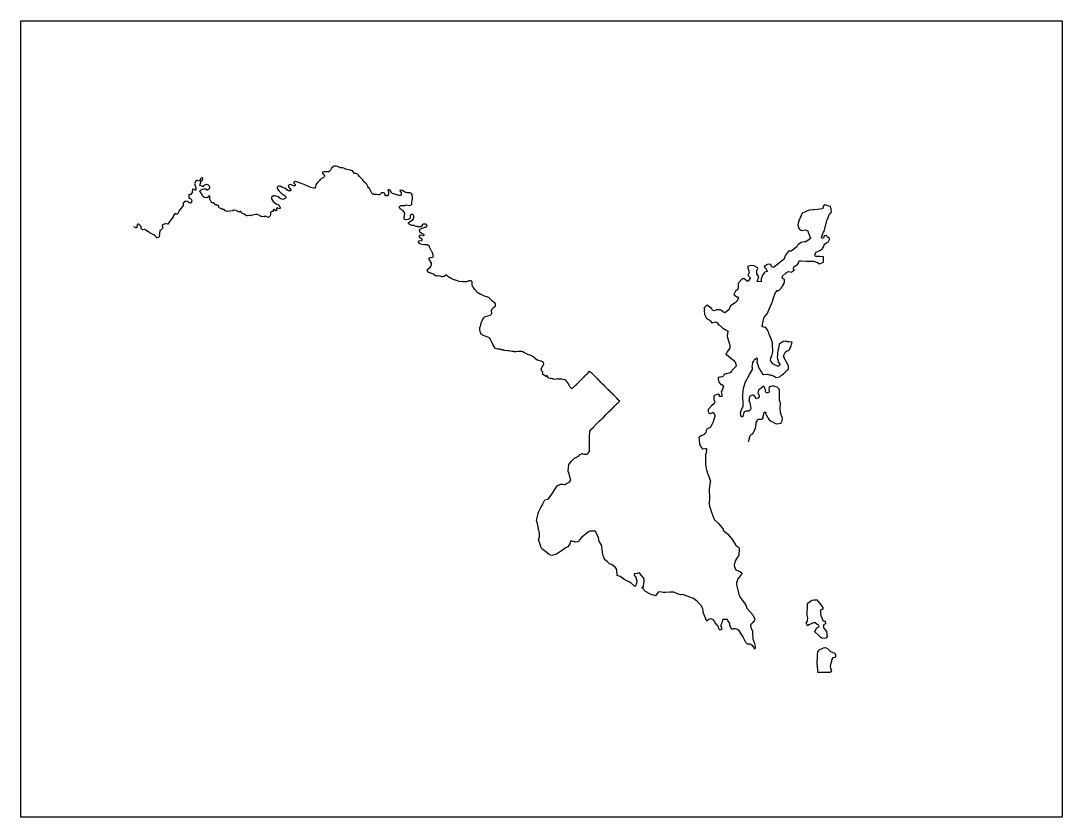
# Model space of a CAD drawing. Extents: x 0.1 to 10.9, y 0.1 to 8.4.
import ezdxf

# ---------------------------------------------------------------- set-up
doc = ezdxf.new("R2010")
doc.units = 0
doc.header["$MEASUREMENT"] = 0
doc.layers.add('STATE', color=7, linetype='CONTINUOUS')

# ---------------------------------------------------------------- blocks, each defined once
blk = doc.blocks.new('BLOCK_2')
at = {"layer": 'STATE'}
blk.add_lwpolyline([(0.093, 0.099), (0.093, 8.373), (10.92, 8.373), (10.92, 0.099), (0.093, 0.099)], dxfattribs=at)
at = {"layer": 'STATE', "color": 2}
for points in [[(5.993, 4.719), (5.98, 4.706), (5.977, 4.699), (5.957, 4.683), (5.953, 4.679), (5.947, 4.673), (5.947, 4.669), (5.943, 4.666), (5.94, 4.666), (5.937, 4.659), (5.923, 4.646), (5.917, 4.639), (5.91, 4.636), (5.903, 4.629), (5.897, 4.623), (5.89, 4.616), (5.883, 4.609), (5.873, 4.599), (5.867, 4.593), (5.867, 4.589), (5.86, 4.586), (5.86, 4.583), (5.853, 4.576), (5.847, 4.573), (5.84, 4.566), (5.823, 4.549), (5.803, 4.566), (5.793, 4.586), (5.793, 4.589), (5.78, 4.613), (5.76, 4.639), (5.757, 4.639), (5.75, 4.643), (5.717, 4.649), (5.713, 4.649), (5.71, 4.649), (5.7, 4.649), (5.68, 4.649), (5.673, 4.653), (5.66, 4.649), (5.64, 4.646), (5.627, 4.649), (5.627, 4.653), (5.613, 4.656), (5.607, 4.653), (5.603, 4.656), (5.583, 4.659), (5.577, 4.666), (5.567, 4.683), (5.563, 4.686), (5.56, 4.686), (5.557, 4.686), (5.553, 4.676), (5.517, 4.703), (5.52, 4.723), (5.517, 4.726), (5.51, 4.733), (5.503, 4.753), (5.513, 4.779), (5.523, 4.793), (5.527, 4.803), (5.53, 4.806), (5.53, 4.809), (5.527, 4.823), (5.52, 4.829), (5.503, 4.836), (5.497, 4.839), (5.493, 4.839), (5.48, 4.843), (5.46, 4.849), (5.44, 4.866), (5.417, 4.886), (5.397, 4.896), (5.39, 4.899), (5.373, 4.903), (5.363, 4.906), (5.35, 4.913), (5.343, 4.916), (5.337, 4.919), (5.333, 4.923), (5.32, 4.926), (5.32, 4.933), (5.317, 4.933), (5.303, 4.936), (5.28, 4.936), (5.26, 4.936), (5.24, 4.933), (5.223, 4.933), (5.217, 4.936), (5.213, 4.936), (5.21, 4.936), (5.207, 4.936), (5.197, 4.936), (5.17, 4.943), (5.167, 4.943), (5.153, 4.943), (5.127, 4.949), (5.113, 4.949), (5.11, 4.949), (5.107, 4.953), (5.09, 4.956), (5.08, 4.959), (5.077, 4.959), (5.077, 4.963), (5.057, 4.963), (5.04, 4.966), (5.027, 4.969), (5.023, 4.973), (5.02, 4.973), (5.02, 4.976), (5.017, 4.976), (5.017, 4.979), (5.013, 4.989), (5, 5.009), (4.993, 5.029), (4.99, 5.036), (4.987, 5.043), (4.983, 5.049), (4.983, 5.053), (4.98, 5.053), (4.973, 5.066), (4.973, 5.069), (4.963, 5.079), (4.95, 5.086), (4.94, 5.089), (4.93, 5.093), (4.92, 5.096), (4.893, 5.106), (4.893, 5.109), (4.887, 5.113), (4.883, 5.113), (4.883, 5.116), (4.88, 5.116), (4.873, 5.136), (4.87, 5.149), (4.867, 5.163), (4.867, 5.186), (4.867, 5.189), (4.873, 5.196), (4.88, 5.236), (4.883, 5.239), (4.893, 5.266), (4.907, 5.286), (4.92, 5.3), (4.963, 5.31), (4.98, 5.32), (4.983, 5.323), (4.99, 5.336), (4.987, 5.36), (4.993, 5.376), (5, 5.39), (5.023, 5.406), (5.027, 5.41), (5.027, 5.413), (5.03, 5.42), (5.03, 5.426), (5.03, 5.43), (5.027, 5.433), (5.027, 5.436), (5.023, 5.436), (5.023, 5.44), (5, 5.456), (4.977, 5.48), (4.967, 5.493), (4.963, 5.496), (4.943, 5.506), (4.94, 5.506), (4.937, 5.506), (4.913, 5.513), (4.887, 5.526), (4.883, 5.526), (4.883, 5.53), (4.88, 5.53), (4.877, 5.533), (4.87, 5.533), (4.85, 5.543), (4.837, 5.55), (4.83, 5.556), (4.83, 5.563), (4.823, 5.57), (4.813, 5.583), (4.807, 5.593), (4.8, 5.603), (4.79, 5.613), (4.787, 5.64), (4.787, 5.66), (4.783, 5.666), (4.777, 5.673), (4.77, 5.673), (4.75, 5.67), (4.737, 5.666), (4.727, 5.663), (4.717, 5.66), (4.713, 5.66), (4.7, 5.663), (4.697, 5.663), (4.693, 5.663), (4.683, 5.666), (4.66, 5.663), (4.623, 5.676), (4.613, 5.68), (4.607, 5.68), (4.603, 5.683), (4.6, 5.683), (4.593, 5.686), (4.59, 5.686), (4.587, 5.686), (4.58, 5.69), (4.567, 5.696), (4.55, 5.706), (4.547, 5.706), (4.543, 5.71), (4.53, 5.723), (4.523, 5.73), (4.52, 5.73), (4.517, 5.73), (4.513, 5.73), (4.51, 5.73), (4.507, 5.73), (4.507, 5.726), (4.493, 5.716), (4.48, 5.713), (4.47, 5.713), (4.447, 5.723), (4.427, 5.72), (4.42, 5.723), (4.4, 5.723), (4.4, 5.726), (4.397, 5.726), (4.397, 5.73), (4.393, 5.73), (4.393, 5.733), (4.383, 5.74), (4.357, 5.75), (4.35, 5.753), (4.347, 5.756), (4.337, 5.76), (4.333, 5.76), (4.33, 5.763), (4.33, 5.766), (4.327, 5.77), (4.323, 5.77), (4.32, 5.78), (4.32, 5.783), (4.32, 5.786), (4.323, 5.793), (4.327, 5.796), (4.347, 5.806), (4.357, 5.82), (4.363, 5.84), (4.363, 5.853), (4.363, 5.856), (4.34, 5.896), (4.34, 5.9), (4.34, 5.903), (4.34, 5.906), (4.343, 5.91), (4.35, 5.913), (4.353, 5.913), (4.37, 5.916), (4.373, 5.916), (4.377, 5.916), (4.377, 5.92), (4.38, 5.92), (4.38, 5.923), (4.38, 5.926), (4.383, 5.93), (4.38, 5.93), (4.38, 5.936), (4.38, 5.946), (4.373, 5.963), (4.373, 5.966), (4.367, 5.973), (4.357, 5.993), (4.343, 6.02), (4.343, 6.03), (4.34, 6.036), (4.33, 6.04), (4.327, 6.043), (4.32, 6.046), (4.317, 6.046), (4.29, 6.046), (4.263, 6.05), (4.25, 6.053), (4.247, 6.056), (4.243, 6.056), (4.24, 6.06), (4.237, 6.06), (4.237, 6.063), (4.233, 6.063), (4.23, 6.066), (4.227, 6.07), (4.227, 6.073), (4.227, 6.08), (4.23, 6.083), (4.233, 6.086), (4.26, 6.09), (4.267, 6.093), (4.267, 6.096), (4.267, 6.103), (4.25, 6.116), (4.237, 6.13), (4.237, 6.136), (4.237, 6.143), (4.243, 6.146), (4.25, 6.15), (4.273, 6.143), (4.28, 6.143), (4.283, 6.143), (4.287, 6.146), (4.287, 6.15), (4.283, 6.153), (4.257, 6.166), (4.243, 6.176), (4.24, 6.18), (4.237, 6.19), (4.24, 6.2), (4.243, 6.203), (4.243, 6.21), (4.26, 6.216), (4.263, 6.22), (4.267, 6.22), (4.277, 6.223), (4.293, 6.23), (4.3, 6.23), (4.303, 6.23), (4.303, 6.233), (4.307, 6.233), (4.31, 6.233), (4.31, 6.236), (4.313, 6.24), (4.317, 6.243), (4.317, 6.246), (4.313, 6.25), (4.31, 6.253), (4.31, 6.256), (4.307, 6.256), (4.303, 6.26), (4.293, 6.26), (4.28, 6.26), (4.277, 6.26), (4.273, 6.256), (4.27, 6.256), (4.267, 6.253), (4.267, 6.25), (4.26, 6.24), (4.257, 6.236), (4.253, 6.236), (4.253, 6.233), (4.25, 6.233), (4.243, 6.233), (4.24, 6.233), (4.233, 6.23), (4.23, 6.23), (4.227, 6.233), (4.22, 6.233), (4.217, 6.233), (4.213, 6.236), (4.207, 6.236), (4.203, 6.236), (4.187, 6.243), (4.187, 6.246), (4.183, 6.246), (4.173, 6.246), (4.16, 6.246), (4.13, 6.26), (4.127, 6.26), (4.123, 6.266), (4.123, 6.27), (4.123, 6.273), (4.13, 6.283), (4.167, 6.306), (4.177, 6.313), (4.18, 6.336), (4.18, 6.343), (4.177, 6.35), (4.177, 6.353), (4.173, 6.353), (4.173, 6.356), (4.17, 6.356), (4.157, 6.363), (4.15, 6.36), (4.143, 6.356), (4.14, 6.353), (4.14, 6.326), (4.137, 6.32), (4.117, 6.31), (4.093, 6.306), (4.087, 6.31), (4.083, 6.313), (4.08, 6.316), (4.08, 6.32), (4.08, 6.323), (4.08, 6.326), (4.08, 6.336), (4.08, 6.34), (4.083, 6.343), (4.083, 6.35), (4.083, 6.353), (4.087, 6.37), (4.087, 6.373), (4.083, 6.376), (4.083, 6.38), (4.083, 6.383), (4.07, 6.4), (4.037, 6.42), (4.033, 6.423), (4.03, 6.433), (4.03, 6.436), (4.03, 6.44), (4.03, 6.443), (4.037, 6.446), (4.04, 6.45), (4.047, 6.453), (4.05, 6.456), (4.053, 6.456), (4.067, 6.456), (4.083, 6.456), (4.087, 6.456), (4.107, 6.46), (4.137, 6.456), (4.15, 6.463), (4.157, 6.47), (4.157, 6.473), (4.16, 6.476), (4.16, 6.49), (4.163, 6.51), (4.167, 6.52), (4.167, 6.526), (4.167, 6.54), (4.163, 6.566), (4.163, 6.57), (4.16, 6.573), (4.15, 6.583), (4.147, 6.583), (4.137, 6.586), (4.127, 6.586), (4.117, 6.586), (4.113, 6.586), (4.11, 6.586), (4.103, 6.59), (4.1, 6.59), (4.09, 6.593), (4.083, 6.596), (4.08, 6.6), (4.077, 6.6), (4.063, 6.61), (4.04, 6.613), (4.033, 6.61), (4.033, 6.606), (4.043, 6.593), (4.047, 6.59), (4.047, 6.586), (4.047, 6.576), (4.047, 6.566), (4.043, 6.563), (4.04, 6.56), (4.037, 6.56), (4.033, 6.56), (4.03, 6.56), (4.027, 6.56), (4.013, 6.563), (3.983, 6.573), (3.967, 6.576), (3.963, 6.576), (3.95, 6.583), (3.943, 6.59), (3.943, 6.593), (3.937, 6.61), (3.927, 6.616), (3.92, 6.62), (3.913, 6.616), (3.913, 6.613), (3.91, 6.613), (3.91, 6.61), (3.917, 6.6), (3.917, 6.583), (3.917, 6.576), (3.917, 6.573), (3.907, 6.556), (3.9, 6.556), (3.897, 6.556), (3.893, 6.556), (3.887, 6.556), (3.883, 6.56), (3.88, 6.566), (3.877, 6.576), (3.873, 6.583), (3.867, 6.586), (3.86, 6.586), (3.85, 6.586), (3.843, 6.586), (3.84, 6.583), (3.83, 6.573), (3.823, 6.566), (3.807, 6.566), (3.79, 6.57), (3.787, 6.57), (3.763, 6.57), (3.763, 6.573), (3.757, 6.573), (3.753, 6.573), (3.747, 6.58), (3.743, 6.583), (3.72, 6.63), (3.717, 6.636), (3.713, 6.636), (3.7, 6.653), (3.687, 6.68), (3.68, 6.686), (3.663, 6.696), (3.66, 6.7), (3.66, 6.703), (3.657, 6.706), (3.65, 6.716), (3.65, 6.72), (3.613, 6.756), (3.6, 6.773), (3.593, 6.78), (3.58, 6.786), (3.577, 6.786), (3.567, 6.786), (3.563, 6.786), (3.547, 6.806), (3.54, 6.813), (3.537, 6.813), (3.523, 6.82), (3.513, 6.823), (3.483, 6.83), (3.463, 6.836), (3.457, 6.84), (3.44, 6.846), (3.413, 6.846), (3.41, 6.85), (3.407, 6.85), (3.4, 6.853), (3.397, 6.856), (3.377, 6.863), (3.373, 6.863), (3.363, 6.863), (3.35, 6.863), (3.347, 6.863), (3.34, 6.856), (3.327, 6.846), (3.323, 6.843), (3.313, 6.823), (3.303, 6.81), (3.3, 6.806), (3.29, 6.803), (3.243, 6.806), (3.233, 6.8), (3.23, 6.796), (3.23, 6.79), (3.24, 6.776), (3.25, 6.766), (3.25, 6.763), (3.25, 6.76), (3.247, 6.753), (3.24, 6.746), (3.217, 6.733), (3.21, 6.726), (3.207, 6.723), (3.197, 6.713), (3.18, 6.696), (3.16, 6.67), (3.157, 6.656), (3.157, 6.643), (3.153, 6.636), (3.147, 6.633), (3.14, 6.636), (3.11, 6.64), (3.09, 6.65), (3.077, 6.656), (3.07, 6.66), (3.053, 6.666), (3.04, 6.673), (3.017, 6.68), (2.997, 6.686), (2.993, 6.69), (2.98, 6.693), (2.95, 6.703), (2.943, 6.703), (2.94, 6.703), (2.937, 6.7), (2.933, 6.696), (2.933, 6.686), (2.943, 6.68), (2.947, 6.673), (2.947, 6.666), (2.947, 6.663), (2.94, 6.66), (2.937, 6.656), (2.927, 6.66), (2.917, 6.663), (2.913, 6.666), (2.9, 6.673), (2.887, 6.67), (2.883, 6.67), (2.88, 6.666), (2.877, 6.663), (2.877, 6.656), (2.877, 6.653), (2.877, 6.65), (2.887, 6.636), (2.9, 6.616), (2.903, 6.613), (2.9, 6.61), (2.897, 6.606), (2.887, 6.606), (2.877, 6.606), (2.86, 6.616), (2.847, 6.63), (2.807, 6.646), (2.79, 6.656), (2.777, 6.656), (2.767, 6.653), (2.76, 6.646), (2.76, 6.64), (2.76, 6.636), (2.76, 6.633), (2.763, 6.626), (2.777, 6.606), (2.79, 6.593), (2.807, 6.576), (2.81, 6.576), (2.83, 6.563), (2.843, 6.553), (2.847, 6.546), (2.847, 6.543), (2.847, 6.533), (2.843, 6.526), (2.833, 6.523), (2.817, 6.516), (2.797, 6.523), (2.793, 6.526), (2.79, 6.526), (2.783, 6.533), (2.77, 6.543), (2.737, 6.556), (2.733, 6.556), (2.73, 6.556), (2.723, 6.556), (2.72, 6.553), (2.717, 6.553), (2.71, 6.55), (2.703, 6.546), (2.7, 6.54), (2.7, 6.523), (2.71, 6.506), (2.717, 6.496), (2.747, 6.473), (2.773, 6.46), (2.78, 6.453), (2.78, 6.45), (2.783, 6.446), (2.787, 6.436), (2.79, 6.433), (2.79, 6.43), (2.79, 6.423), (2.783, 6.423), (2.777, 6.42), (2.77, 6.423), (2.763, 6.43), (2.757, 6.43), (2.753, 6.423), (2.753, 6.413), (2.753, 6.406), (2.75, 6.406), (2.75, 6.4), (2.747, 6.4), (2.743, 6.4), (2.737, 6.403), (2.737, 6.406), (2.727, 6.413), (2.723, 6.413), (2.72, 6.41), (2.717, 6.41), (2.717, 6.406), (2.717, 6.403), (2.717, 6.4), (2.717, 6.396), (2.713, 6.393), (2.71, 6.393), (2.707, 6.393), (2.697, 6.39), (2.69, 6.386), (2.69, 6.383), (2.69, 6.37), (2.69, 6.366), (2.69, 6.363), (2.69, 6.36), (2.687, 6.346), (2.673, 6.333), (2.667, 6.33), (2.66, 6.333), (2.643, 6.34), (2.637, 6.343), (2.633, 6.343), (2.623, 6.336), (2.6, 6.34), (2.593, 6.34), (2.567, 6.353), (2.55, 6.36), (2.547, 6.36), (2.543, 6.36), (2.533, 6.36), (2.517, 6.356), (2.49, 6.35), (2.483, 6.346), (2.477, 6.35), (2.467, 6.35), (2.447, 6.346), (2.44, 6.346), (2.43, 6.353), (2.417, 6.366), (2.397, 6.373), (2.393, 6.373), (2.387, 6.38), (2.383, 6.383), (2.383, 6.39), (2.38, 6.393), (2.377, 6.393), (2.373, 6.393), (2.367, 6.39), (2.363, 6.39), (2.353, 6.39), (2.35, 6.393), (2.343, 6.396), (2.337, 6.4), (2.333, 6.403), (2.313, 6.406), (2.3, 6.406), (2.3, 6.403), (2.293, 6.4), (2.237, 6.393), (2.23, 6.396), (2.217, 6.4), (2.207, 6.413), (2.19, 6.413), (2.173, 6.423), (2.157, 6.43), (2.153, 6.436), (2.153, 6.443), (2.15, 6.45), (2.147, 6.45), (2.147, 6.453), (2.143, 6.453), (2.14, 6.453), (2.133, 6.456), (2.123, 6.46), (2.117, 6.46), (2.113, 6.463), (2.113, 6.466), (2.103, 6.48), (2.1, 6.48), (2.097, 6.483), (2.083, 6.483), (2.077, 6.486), (2.073, 6.493), (2.073, 6.496), (2.07, 6.5), (2.06, 6.52), (2.057, 6.546), (2.057, 6.553), (2.047, 6.553), (2.043, 6.553), (2.033, 6.536), (2.027, 6.533), (2.003, 6.536), (1.993, 6.543), (1.977, 6.56), (1.977, 6.563), (1.977, 6.57), (1.97, 6.583), (1.967, 6.586), (1.963, 6.59), (1.96, 6.593), (1.953, 6.6), (1.953, 6.603), (1.957, 6.606), (1.957, 6.61), (1.977, 6.623), (1.997, 6.626), (2.007, 6.626), (2.017, 6.626), (2.02, 6.623), (2.023, 6.623), (2.023, 6.616), (2.027, 6.613), (2.033, 6.616), (2.04, 6.62), (2.047, 6.623), (2.047, 6.626), (2.057, 6.636), (2.06, 6.636), (2.06, 6.64), (2.06, 6.643), (2.057, 6.646), (2.053, 6.66), (2.053, 6.663), (2.043, 6.666), (2.037, 6.67), (2.027, 6.673), (2.023, 6.676), (2.023, 6.673), (2.013, 6.67), (2.007, 6.666), (1.99, 6.653), (1.983, 6.653), (1.977, 6.656), (1.967, 6.66), (1.957, 6.663), (1.953, 6.666), (1.953, 6.67), (1.957, 6.673), (1.957, 6.68), (1.96, 6.68), (1.96, 6.683), (1.97, 6.706), (1.973, 6.713), (1.977, 6.713), (1.98, 6.716), (1.983, 6.723), (1.987, 6.73), (1.987, 6.736), (1.987, 6.74), (1.987, 6.743), (1.983, 6.743), (1.98, 6.74), (1.973, 6.74), (1.967, 6.736), (1.963, 6.733), (1.957, 6.723), (1.957, 6.72), (1.95, 6.71), (1.943, 6.706), (1.927, 6.713), (1.92, 6.713), (1.917, 6.71), (1.913, 6.71), (1.903, 6.686), (1.9, 6.68), (1.907, 6.66), (1.91, 6.653), (1.91, 6.65), (1.913, 6.643), (1.913, 6.64), (1.913, 6.63), (1.913, 6.626), (1.913, 6.62), (1.913, 6.616), (1.91, 6.613), (1.903, 6.613), (1.9, 6.62), (1.887, 6.623), (1.883, 6.623), (1.873, 6.6), (1.873, 6.593), (1.873, 6.59), (1.86, 6.57), (1.843, 6.57), (1.84, 6.566), (1.84, 6.563), (1.84, 6.55), (1.84, 6.543), (1.84, 6.533), (1.84, 6.53), (1.847, 6.53), (1.85, 6.53), (1.853, 6.526), (1.867, 6.513), (1.87, 6.5), (1.86, 6.483), (1.85, 6.48), (1.84, 6.486), (1.83, 6.496), (1.81, 6.5), (1.807, 6.496), (1.803, 6.496), (1.793, 6.49), (1.79, 6.486), (1.78, 6.48), (1.78, 6.476), (1.78, 6.473), (1.78, 6.463), (1.78, 6.456), (1.747, 6.41), (1.737, 6.396), (1.737, 6.393), (1.723, 6.366), (1.72, 6.366), (1.72, 6.363), (1.713, 6.363), (1.697, 6.37), (1.687, 6.356), (1.683, 6.356), (1.677, 6.34), (1.677, 6.336), (1.643, 6.293), (1.623, 6.26), (1.62, 6.26), (1.6, 6.263), (1.593, 6.263), (1.587, 6.26), (1.583, 6.26), (1.573, 6.253), (1.563, 6.246), (1.563, 6.243), (1.563, 6.233), (1.57, 6.23), (1.57, 6.226), (1.563, 6.213), (1.553, 6.2), (1.537, 6.193), (1.53, 6.13), (1.527, 6.123), (1.523, 6.123), (1.51, 6.12), (1.507, 6.12), (1.503, 6.12), (1.503, 6.123), (1.5, 6.126), (1.497, 6.133), (1.49, 6.14), (1.477, 6.15), (1.457, 6.16), (1.45, 6.163), (1.443, 6.166), (1.433, 6.17), (1.427, 6.176), (1.417, 6.18), (1.403, 6.19), (1.4, 6.19), (1.387, 6.206), (1.38, 6.206), (1.377, 6.206), (1.363, 6.203), (1.36, 6.203), (1.357, 6.203), (1.35, 6.21), (1.347, 6.21), (1.343, 6.22), (1.343, 6.226), (1.343, 6.233), (1.343, 6.236), (1.337, 6.243), (1.32, 6.26), (1.31, 6.26), (1.307, 6.256), (1.303, 6.25), (1.303, 6.246), (1.3, 6.243), (1.3, 6.24), (1.3, 6.226), (1.297, 6.223), (1.293, 6.223), (1.29, 6.223), (1.267, 6.233)], [(7.66, 4.003), (7.663, 4.013), (7.677, 4.066), (7.687, 4.076), (7.703, 4.086), (7.733, 4.139), (7.737, 4.189), (7.74, 4.199), (7.75, 4.216), (7.75, 4.219), (7.753, 4.226), (7.763, 4.233), (7.783, 4.233), (7.793, 4.236), (7.81, 4.243), (7.81, 4.256), (7.807, 4.256), (7.817, 4.286), (7.823, 4.306), (7.833, 4.306), (7.84, 4.306), (7.837, 4.293), (7.843, 4.279), (7.857, 4.256), (7.86, 4.253), (7.863, 4.246), (7.873, 4.226), (7.883, 4.219), (7.883, 4.216), (7.903, 4.209), (7.947, 4.186), (7.973, 4.189), (7.997, 4.193), (8, 4.196), (8.01, 4.216), (8.013, 4.239), (8.013, 4.243), (8.01, 4.253), (8, 4.279), (7.997, 4.283), (7.993, 4.303), (7.99, 4.316), (7.987, 4.339), (7.99, 4.399), (7.98, 4.429), (7.98, 4.466), (7.98, 4.503), (7.98, 4.536), (7.98, 4.539), (7.973, 4.549), (7.957, 4.566), (7.923, 4.576), (7.913, 4.579), (7.907, 4.579), (7.907, 4.576), (7.873, 4.569), (7.87, 4.536), (7.877, 4.523), (7.873, 4.516), (7.857, 4.509), (7.85, 4.509), (7.843, 4.513), (7.837, 4.526), (7.837, 4.543), (7.817, 4.576), (7.81, 4.573), (7.79, 4.556), (7.787, 4.553), (7.773, 4.546), (7.773, 4.543), (7.763, 4.536), (7.76, 4.519), (7.757, 4.506), (7.757, 4.503), (7.77, 4.479), (7.77, 4.459), (7.74, 4.446), (7.737, 4.446), (7.723, 4.469), (7.713, 4.483), (7.697, 4.483), (7.67, 4.469), (7.667, 4.446), (7.667, 4.436), (7.667, 4.433), (7.663, 4.429), (7.663, 4.426), (7.667, 4.426), (7.67, 4.413), (7.673, 4.406), (7.677, 4.383), (7.68, 4.369), (7.683, 4.343), (7.677, 4.329), (7.66, 4.316), (7.657, 4.316), (7.637, 4.319), (7.633, 4.319), (7.623, 4.313), (7.613, 4.306), (7.613, 4.303), (7.61, 4.303), (7.603, 4.276), (7.6, 4.263), (7.597, 4.263), (7.597, 4.256), (7.593, 4.259), (7.58, 4.266), (7.58, 4.276), (7.577, 4.299), (7.583, 4.323), (7.603, 4.369), (7.603, 4.373), (7.603, 4.423), (7.6, 4.443), (7.6, 4.473), (7.6, 4.476), (7.6, 4.486), (7.607, 4.556), (7.61, 4.566), (7.623, 4.613), (7.627, 4.623), (7.633, 4.633), (7.653, 4.666), (7.67, 4.699), (7.7, 4.749), (7.7, 4.753), (7.7, 4.769), (7.697, 4.779), (7.703, 4.819), (7.703, 4.823), (7.71, 4.833), (7.72, 4.853), (7.723, 4.859), (7.727, 4.859), (7.747, 4.873), (7.75, 4.859), (7.75, 4.846), (7.747, 4.829), (7.747, 4.826), (7.76, 4.789), (7.767, 4.763), (7.78, 4.746), (7.783, 4.736), (7.793, 4.723), (7.807, 4.699), (7.81, 4.699), (7.85, 4.703), (7.857, 4.703), (7.877, 4.696), (7.88, 4.696), (7.887, 4.696), (7.893, 4.693), (7.92, 4.686), (7.937, 4.673), (7.943, 4.666), (7.98, 4.673), (7.983, 4.673), (8.007, 4.696), (8.01, 4.696), (8.023, 4.706), (8.063, 4.746), (8.073, 4.753), (8.073, 4.763), (8.073, 4.783), (8.073, 4.786), (8.063, 4.809), (8.05, 4.833), (8.047, 4.839), (8.04, 4.849), (8.023, 4.893), (8.033, 4.913), (8.043, 4.933), (8.06, 4.943), (8.07, 4.949), (8.083, 4.953), (8.09, 4.963), (8.09, 4.969), (8.1, 4.986), (8.103, 4.996), (8.107, 5.009), (8.113, 5.033), (8.113, 5.036), (8.083, 5.039), (8.063, 5.039), (8.057, 5.043), (8.047, 5.043), (8.023, 5.046), (8.017, 5.039), (7.997, 5.026), (7.977, 5.013), (7.97, 4.969), (7.963, 4.949), (7.963, 4.946), (7.96, 4.919), (7.96, 4.903), (7.957, 4.879), (7.96, 4.866), (7.963, 4.853), (7.963, 4.846), (7.967, 4.839), (7.967, 4.829), (7.98, 4.809), (7.987, 4.799), (7.977, 4.793), (7.967, 4.783), (7.913, 4.809), (7.893, 4.833), (7.887, 4.839), (7.887, 4.843), (7.89, 4.873), (7.9, 4.889), (7.913, 4.936), (7.913, 4.943), (7.91, 5.003), (7.907, 5.029), (7.897, 5.059), (7.873, 5.116), (7.87, 5.133), (7.86, 5.153), (7.86, 5.156), (7.84, 5.186), (7.837, 5.186), (7.833, 5.186), (7.823, 5.189), (7.8, 5.193), (7.8, 5.196), (7.81, 5.253), (7.823, 5.293), (7.827, 5.296), (7.827, 5.3), (7.853, 5.33), (7.863, 5.353), (7.907, 5.456), (7.92, 5.496), (7.937, 5.543), (7.953, 5.566), (7.953, 5.57), (7.957, 5.57), (7.973, 5.57), (7.997, 5.596), (8.01, 5.61), (8.013, 5.616), (8.023, 5.633), (8.023, 5.636), (8.03, 5.646), (8.033, 5.656), (8.033, 5.68), (8.03, 5.69), (8.027, 5.69), (8.013, 5.696), (8.01, 5.706), (8.013, 5.716), (8.013, 5.72), (8.05, 5.756), (8.073, 5.77), (8.107, 5.763), (8.113, 5.77), (8.133, 5.783), (8.137, 5.783), (8.127, 5.793), (8.127, 5.796), (8.13, 5.816), (8.147, 5.826), (8.173, 5.846), (8.187, 5.88), (8.19, 5.88), (8.203, 5.88), (8.26, 5.876), (8.277, 5.876), (8.287, 5.876), (8.323, 5.876), (8.33, 5.876), (8.367, 5.866), (8.37, 5.866), (8.377, 5.863), (8.39, 5.853), (8.393, 5.85), (8.397, 5.85), (8.433, 5.863), (8.44, 5.866), (8.44, 5.896), (8.44, 5.92), (8.4, 5.923), (8.367, 5.923), (8.363, 5.923), (8.36, 5.923), (8.353, 5.93), (8.35, 5.946), (8.363, 5.97), (8.407, 5.99), (8.43, 6.01), (8.43, 6.013), (8.437, 6.026), (8.45, 6.053), (8.45, 6.056), (8.453, 6.056), (8.47, 6.066), (8.487, 6.073), (8.5, 6.1), (8.5, 6.11), (8.483, 6.126), (8.467, 6.143), (8.447, 6.14), (8.44, 6.116), (8.423, 6.113), (8.417, 6.126), (8.42, 6.136), (8.437, 6.176), (8.45, 6.196), (8.453, 6.216), (8.457, 6.233), (8.46, 6.24), (8.473, 6.3), (8.477, 6.306), (8.487, 6.33), (8.497, 6.36), (8.5, 6.36), (8.51, 6.376), (8.52, 6.386), (8.517, 6.406), (8.517, 6.416), (8.517, 6.42), (8.517, 6.423), (8.513, 6.436), (8.51, 6.443), (8.493, 6.446), (8.457, 6.46), (8.44, 6.45), (8.427, 6.42), (8.373, 6.413), (8.337, 6.41), (8.33, 6.41), (8.293, 6.406), (8.263, 6.396), (8.247, 6.39), (8.243, 6.386), (8.22, 6.38), (8.217, 6.376), (8.213, 6.366), (8.21, 6.36), (8.207, 6.353), (8.207, 6.35), (8.207, 6.346), (8.2, 6.336), (8.18, 6.286), (8.17, 6.253), (8.177, 6.23), (8.177, 6.226), (8.177, 6.223), (8.18, 6.223), (8.19, 6.21), (8.197, 6.203), (8.2, 6.2), (8.213, 6.193), (8.25, 6.2), (8.273, 6.19), (8.277, 6.19), (8.28, 6.176), (8.3, 6.123), (8.303, 6.123), (8.303, 6.12), (8.303, 6.11), (8.253, 6.073), (8.25, 6.08), (8.207, 6.07), (8.183, 6.053), (8.17, 6.046), (8.16, 6.026), (8.103, 5.98), (8.073, 5.98), (8.043, 5.94), (8.027, 5.893), (7.987, 5.866), (7.98, 5.86), (7.917, 5.81), (7.9, 5.816), (7.887, 5.843), (7.877, 5.846), (7.86, 5.843), (7.857, 5.84), (7.823, 5.82), (7.827, 5.81), (7.843, 5.796), (7.853, 5.77), (7.83, 5.763), (7.823, 5.756), (7.823, 5.753), (7.8, 5.726), (7.797, 5.71), (7.79, 5.693), (7.79, 5.683), (7.79, 5.663), (7.75, 5.666), (7.767, 5.713), (7.747, 5.746), (7.747, 5.78), (7.757, 5.8), (7.753, 5.81), (7.743, 5.813), (7.717, 5.826), (7.69, 5.83), (7.673, 5.826), (7.647, 5.82), (7.663, 5.773), (7.667, 5.76), (7.663, 5.753), (7.653, 5.73), (7.68, 5.7), (7.657, 5.673), (7.65, 5.666), (7.62, 5.69), (7.617, 5.693), (7.603, 5.693), (7.593, 5.693), (7.557, 5.653), (7.553, 5.64), (7.55, 5.613), (7.547, 5.583), (7.537, 5.573), (7.523, 5.563), (7.507, 5.53), (7.537, 5.506), (7.543, 5.503), (7.557, 5.503), (7.553, 5.496), (7.55, 5.483), (7.537, 5.46), (7.527, 5.45), (7.52, 5.443), (7.47, 5.413), (7.453, 5.37), (7.413, 5.34), (7.4, 5.346), (7.397, 5.35), (7.37, 5.366), (7.363, 5.37), (7.327, 5.37), (7.32, 5.366), (7.313, 5.363), (7.303, 5.36), (7.283, 5.366), (7.277, 5.38), (7.24, 5.413), (7.23, 5.423), (7.21, 5.406), (7.21, 5.403), (7.197, 5.393), (7.193, 5.386), (7.2, 5.376), (7.197, 5.363), (7.2, 5.323), (7.22, 5.286), (7.223, 5.283), (7.243, 5.269), (7.25, 5.266), (7.257, 5.263), (7.26, 5.259), (7.26, 5.256), (7.277, 5.236), (7.29, 5.239), (7.317, 5.246), (7.337, 5.236), (7.337, 5.233), (7.347, 5.216), (7.353, 5.213), (7.39, 5.183), (7.42, 5.163), (7.427, 5.159), (7.44, 5.153), (7.447, 5.146), (7.44, 5.133), (7.437, 5.093), (7.453, 5.039), (7.46, 5.013), (7.463, 5.006), (7.463, 4.999), (7.463, 4.996), (7.463, 4.973), (7.437, 4.933), (7.43, 4.919), (7.423, 4.909), (7.447, 4.893), (7.473, 4.873), (7.503, 4.849), (7.523, 4.819), (7.53, 4.786), (7.513, 4.766), (7.487, 4.739), (7.483, 4.733), (7.467, 4.716), (7.453, 4.713), (7.43, 4.706), (7.423, 4.706), (7.403, 4.699), (7.4, 4.683), (7.39, 4.673), (7.367, 4.669), (7.363, 4.669), (7.36, 4.669), (7.347, 4.666), (7.343, 4.666), (7.343, 4.659), (7.343, 4.649), (7.343, 4.646), (7.343, 4.643), (7.347, 4.636), (7.35, 4.619), (7.37, 4.596), (7.373, 4.593), (7.377, 4.593), (7.383, 4.593), (7.4, 4.573), (7.38, 4.529), (7.373, 4.519), (7.383, 4.489), (7.38, 4.469), (7.357, 4.469), (7.357, 4.483), (7.34, 4.493), (7.307, 4.479), (7.3, 4.476), (7.297, 4.459), (7.297, 4.446), (7.3, 4.433), (7.307, 4.429), (7.31, 4.409), (7.307, 4.403), (7.303, 4.396), (7.273, 4.373), (7.257, 4.356), (7.257, 4.353), (7.24, 4.336), (7.24, 4.319), (7.243, 4.299), (7.26, 4.293), (7.263, 4.293), (7.287, 4.303), (7.293, 4.306), (7.31, 4.276), (7.31, 4.263), (7.3, 4.236), (7.29, 4.203), (7.287, 4.199), (7.277, 4.179), (7.267, 4.156), (7.26, 4.149), (7.227, 4.129), (7.223, 4.123), (7.22, 4.119), (7.22, 4.109), (7.223, 4.106), (7.22, 4.103), (7.21, 4.089), (7.203, 4.083), (7.203, 4.079), (7.2, 4.079), (7.197, 4.076), (7.183, 4.069), (7.173, 4.063), (7.157, 4.053), (7.15, 4.049), (7.143, 4.046), (7.147, 4.019), (7.15, 3.979), (7.16, 3.953), (7.163, 3.949), (7.163, 3.946), (7.18, 3.926), (7.183, 3.926), (7.21, 3.929), (7.217, 3.929), (7.223, 3.926), (7.223, 3.916), (7.217, 3.886), (7.213, 3.863), (7.213, 3.859), (7.213, 3.856), (7.213, 3.853), (7.21, 3.843), (7.21, 3.816), (7.21, 3.783), (7.21, 3.779), (7.213, 3.759), (7.223, 3.706), (7.23, 3.686), (7.23, 3.679), (7.237, 3.666), (7.243, 3.649), (7.25, 3.629), (7.263, 3.589), (7.26, 3.586), (7.26, 3.573), (7.25, 3.513), (7.25, 3.473), (7.253, 3.443), (7.253, 3.409), (7.25, 3.363), (7.247, 3.359), (7.25, 3.356), (7.25, 3.353), (7.253, 3.329), (7.277, 3.256), (7.277, 3.253), (7.28, 3.249), (7.283, 3.236), (7.307, 3.189), (7.347, 3.149), (7.367, 3.126), (7.393, 3.096), (7.397, 3.093), (7.397, 3.082), (7.397, 3.079), (7.4, 3.079), (7.403, 3.076), (7.407, 3.066), (7.41, 3.066), (7.437, 3.046), (7.443, 3.039), (7.493, 2.982), (7.523, 2.929), (7.547, 2.909), (7.557, 2.902), (7.563, 2.886), (7.56, 2.822), (7.52, 2.762), (7.51, 2.716), (7.51, 2.712), (7.517, 2.692), (7.523, 2.672), (7.577, 2.649), (7.59, 2.636), (7.593, 2.629), (7.587, 2.622), (7.577, 2.609), (7.547, 2.576), (7.547, 2.572), (7.543, 2.569), (7.54, 2.552), (7.533, 2.539), (7.533, 2.529), (7.533, 2.526), (7.533, 2.516), (7.533, 2.512), (7.56, 2.416), (7.567, 2.389), (7.59, 2.362), (7.623, 2.312), (7.63, 2.302), (7.643, 2.272), (7.673, 2.236), (7.703, 2.202), (7.723, 2.156), (7.723, 2.152), (7.717, 2.139), (7.7, 2.119), (7.68, 2.096), (7.68, 2.092), (7.683, 2.069), (7.687, 2.062), (7.7, 2.032), (7.7, 2.016), (7.703, 1.949), (7.717, 1.912), (7.727, 1.872), (7.73, 1.866), (7.723, 1.852), (7.723, 1.846), (7.71, 1.869), (7.697, 1.886), (7.677, 1.896), (7.667, 1.896), (7.65, 1.896), (7.63, 1.912), (7.603, 1.969), (7.603, 1.972), (7.587, 1.996), (7.58, 2.006), (7.58, 2.009), (7.557, 2.042), (7.553, 2.042), (7.543, 2.049), (7.523, 2.056), (7.51, 2.056), (7.503, 2.056), (7.497, 2.049), (7.483, 2.052), (7.483, 2.056), (7.463, 2.092), (7.463, 2.106), (7.463, 2.112), (7.443, 2.142), (7.44, 2.152), (7.427, 2.152), (7.393, 2.152), (7.39, 2.146), (7.38, 2.119), (7.37, 2.096), (7.37, 2.092), (7.37, 2.079), (7.377, 2.069), (7.377, 2.059), (7.38, 2.052), (7.36, 2.042), (7.353, 2.049), (7.343, 2.082), (7.333, 2.092), (7.313, 2.119), (7.31, 2.129), (7.3, 2.142), (7.297, 2.146), (7.277, 2.156), (7.26, 2.159), (7.247, 2.152), (7.243, 2.152), (7.24, 2.149), (7.227, 2.136), (7.203, 2.189), (7.2, 2.192), (7.187, 2.229), (7.187, 2.249), (7.183, 2.262), (7.183, 2.266), (7.18, 2.266), (7.177, 2.276), (7.17, 2.296), (7.153, 2.312), (7.147, 2.319), (7.137, 2.329), (7.133, 2.336), (7.117, 2.346), (7.087, 2.372), (7.08, 2.376), (7.077, 2.376), (6.993, 2.406), (6.983, 2.409), (6.98, 2.412), (6.953, 2.409), (6.913, 2.422), (6.883, 2.436), (6.85, 2.436), (6.84, 2.436), (6.797, 2.432), (6.78, 2.432), (6.773, 2.432), (6.757, 2.436), (6.723, 2.439), (6.72, 2.436), (6.713, 2.426), (6.7, 2.409), (6.693, 2.399), (6.683, 2.402), (6.647, 2.412), (6.633, 2.419), (6.587, 2.442), (6.56, 2.476), (6.553, 2.482), (6.553, 2.489), (6.567, 2.489), (6.567, 2.496), (6.573, 2.559), (6.573, 2.576), (6.567, 2.586), (6.53, 2.629), (6.53, 2.632), (6.52, 2.636), (6.5, 2.632), (6.47, 2.626), (6.47, 2.609), (6.483, 2.602), (6.497, 2.556), (6.493, 2.529), (6.49, 2.519), (6.49, 2.516), (6.48, 2.496), (6.47, 2.502), (6.427, 2.539), (6.423, 2.542), (6.373, 2.566), (6.323, 2.599), (6.293, 2.609), (6.29, 2.669), (6.287, 2.679), (6.273, 2.696), (6.243, 2.722), (6.213, 2.732), (6.197, 2.749), (6.19, 2.756), (6.163, 2.776), (6.163, 2.779), (6.153, 2.799), (6.143, 2.822), (6.143, 2.836), (6.14, 2.849), (6.137, 2.879), (6.133, 2.909), (6.133, 2.919), (6.133, 2.922), (6.13, 2.922), (6.127, 2.929), (6.127, 2.932), (6.11, 2.959), (6.107, 2.962), (6.107, 2.966), (6.1, 3.002), (6.087, 3.032), (6.067, 3.072), (6.037, 3.072), (6.01, 3.069), (6.007, 3.069), (6, 3.066), (5.993, 3.059), (5.977, 3.049), (5.927, 3.009), (5.9, 2.979), (5.89, 2.959), (5.887, 2.959), (5.883, 2.959), (5.86, 2.956), (5.853, 2.956), (5.843, 2.962), (5.837, 2.962), (5.813, 2.969), (5.8, 2.939), (5.78, 2.909), (5.757, 2.896), (5.72, 2.869), (5.703, 2.859), (5.683, 2.846), (5.663, 2.832), (5.66, 2.832), (5.613, 2.816), (5.59, 2.826), (5.547, 2.859), (5.51, 2.886), (5.503, 2.902), (5.483, 2.962), (5.477, 2.979), (5.487, 3.012), (5.487, 3.019), (5.487, 3.046), (5.487, 3.052), (5.48, 3.082), (5.473, 3.102), (5.473, 3.112), (5.467, 3.136), (5.453, 3.183), (5.463, 3.209), (5.473, 3.256), (5.48, 3.276), (5.493, 3.303), (5.5, 3.316), (5.517, 3.343), (5.52, 3.356), (5.543, 3.396), (5.573, 3.403), (5.58, 3.406), (5.593, 3.426), (5.607, 3.446), (5.62, 3.466), (5.67, 3.543), (5.683, 3.549), (5.703, 3.559), (5.707, 3.559), (5.723, 3.559), (5.727, 3.559), (5.747, 3.556), (5.753, 3.556), (5.757, 3.556), (5.757, 3.559), (5.763, 3.563), (5.793, 3.579), (5.797, 3.583), (5.8, 3.583), (5.81, 3.599), (5.797, 3.646), (5.793, 3.663), (5.793, 3.673), (5.783, 3.689), (5.783, 3.693), (5.79, 3.763), (5.817, 3.799), (5.83, 3.809), (5.84, 3.819), (5.853, 3.833), (5.857, 3.833), (5.863, 3.836), (5.87, 3.836), (5.88, 3.846), (5.887, 3.849), (5.897, 3.856), (5.903, 3.859), (5.903, 3.863), (5.917, 3.869), (5.93, 3.876), (5.933, 3.876), (5.933, 3.873), (5.95, 3.869), (5.957, 3.869), (5.98, 3.869), (5.997, 3.883), (6.003, 3.896), (6.007, 3.906), (6.007, 3.916), (6.007, 3.926), (6.007, 3.933), (6.007, 3.956), (6.007, 3.966), (6.007, 3.969), (6.007, 3.979), (6.007, 3.983), (6.007, 3.986), (6.007, 3.996), (6.007, 4.019), (6.007, 4.043), (6.007, 4.046), (6.007, 4.053), (6.007, 4.063), (6.01, 4.093), (6.01, 4.103), (6.01, 4.113), (6.01, 4.116), (6.013, 4.116), (6.017, 4.123), (6.043, 4.149), (6.083, 4.189), (6.1, 4.206), (6.103, 4.209), (6.11, 4.213), (6.113, 4.216), (6.113, 4.219), (6.123, 4.226), (6.127, 4.229), (6.127, 4.233), (6.13, 4.236), (6.137, 4.239), (6.14, 4.246), (6.153, 4.256), (6.17, 4.273), (6.173, 4.276), (6.173, 4.279), (6.18, 4.286), (6.183, 4.289), (6.187, 4.289), (6.187, 4.293), (6.193, 4.296), (6.197, 4.299), (6.2, 4.303), (6.2, 4.306), (6.203, 4.309), (6.213, 4.319), (6.223, 4.326), (6.23, 4.336), (6.237, 4.343), (6.24, 4.343), (6.247, 4.353), (6.257, 4.359), (6.26, 4.363), (6.26, 4.366), (6.263, 4.369), (6.27, 4.373), (6.283, 4.386), (6.287, 4.389), (6.29, 4.393), (6.29, 4.396), (6.293, 4.396), (6.297, 4.399), (6.307, 4.409), (6.31, 4.413), (6.31, 4.416), (6.317, 4.419), (6.32, 4.423), (6.317, 4.426), (6.31, 4.429), (6.31, 4.433), (6.307, 4.433), (6.307, 4.436), (6.3, 4.439), (6.293, 4.449), (6.287, 4.456), (6.267, 4.476), (6.257, 4.483), (6.243, 4.499), (6.237, 4.506), (6.22, 4.519), (6.22, 4.523), (6.203, 4.536), (6.203, 4.539), (6.2, 4.539), (6.2, 4.543), (6.197, 4.546), (6.19, 4.549), (6.183, 4.556), (6.18, 4.563), (6.167, 4.573), (6.163, 4.576), (6.157, 4.583), (6.157, 4.586), (6.14, 4.599), (6.133, 4.606), (6.13, 4.609), (6.123, 4.616), (6.113, 4.629), (6.107, 4.633), (6.103, 4.636), (6.103, 4.639), (6.1, 4.643), (6.087, 4.653), (6.087, 4.656), (6.08, 4.663), (6.073, 4.669), (6.07, 4.669), (6.067, 4.673), (6.063, 4.676), (6.063, 4.679), (6.057, 4.683), (6.043, 4.699), (6.04, 4.703), (6.033, 4.709), (6.023, 4.716), (6.02, 4.719), (6.01, 4.729), (6.007, 4.729), (5.993, 4.719)], [(8.373, 2.102), (8.353, 2.119), (8.343, 2.122), (8.333, 2.119), (8.287, 2.096), (8.283, 2.096), (8.283, 2.092), (8.273, 2.086), (8.26, 2.116), (8.273, 2.136), (8.273, 2.139), (8.277, 2.166), (8.267, 2.196), (8.267, 2.202), (8.273, 2.306), (8.273, 2.316), (8.273, 2.319), (8.277, 2.322), (8.317, 2.352), (8.34, 2.356), (8.363, 2.356), (8.367, 2.356), (8.37, 2.356), (8.38, 2.342), (8.4, 2.319), (8.433, 2.279), (8.433, 2.259), (8.41, 2.252), (8.407, 2.249), (8.407, 2.226), (8.407, 2.216), (8.41, 2.189), (8.413, 2.186), (8.433, 2.142), (8.447, 2.136), (8.457, 2.139), (8.46, 2.109), (8.44, 2.096), (8.437, 2.066), (8.457, 2.046), (8.47, 2.029), (8.477, 1.976), (8.463, 1.959), (8.433, 1.956), (8.41, 1.966), (8.403, 1.972), (8.387, 1.989), (8.35, 2.026), (8.347, 2.029), (8.37, 2.066), (8.377, 2.069), (8.387, 2.072), (8.393, 2.079), (8.387, 2.092), (8.383, 2.096), (8.373, 2.102)], [(8.453, 1.602), (8.443, 1.602), (8.423, 1.602), (8.403, 1.602), (8.393, 1.602), (8.383, 1.599), (8.38, 1.629), (8.373, 1.692), (8.373, 1.729), (8.377, 1.739), (8.377, 1.779), (8.377, 1.786), (8.38, 1.816), (8.39, 1.832), (8.393, 1.839), (8.44, 1.859), (8.46, 1.862), (8.48, 1.852), (8.51, 1.819), (8.52, 1.816), (8.527, 1.812), (8.537, 1.809), (8.55, 1.806), (8.557, 1.799), (8.557, 1.796), (8.563, 1.789), (8.563, 1.762), (8.54, 1.756), (8.53, 1.752), (8.527, 1.742), (8.527, 1.736), (8.523, 1.732), (8.52, 1.716), (8.51, 1.686), (8.507, 1.666), (8.51, 1.649), (8.513, 1.642), (8.513, 1.639), (8.52, 1.622), (8.507, 1.602), (8.48, 1.602), (8.453, 1.602)]]:
    blk.add_lwpolyline(points, dxfattribs=at)

msp = doc.modelspace()

# ---------------------------------------------------------------- block references
at = {"layer": 'STATE'}
msp.add_blockref('BLOCK_2', (0, 0), dxfattribs=at)

doc.saveas('drawing.dxf')
